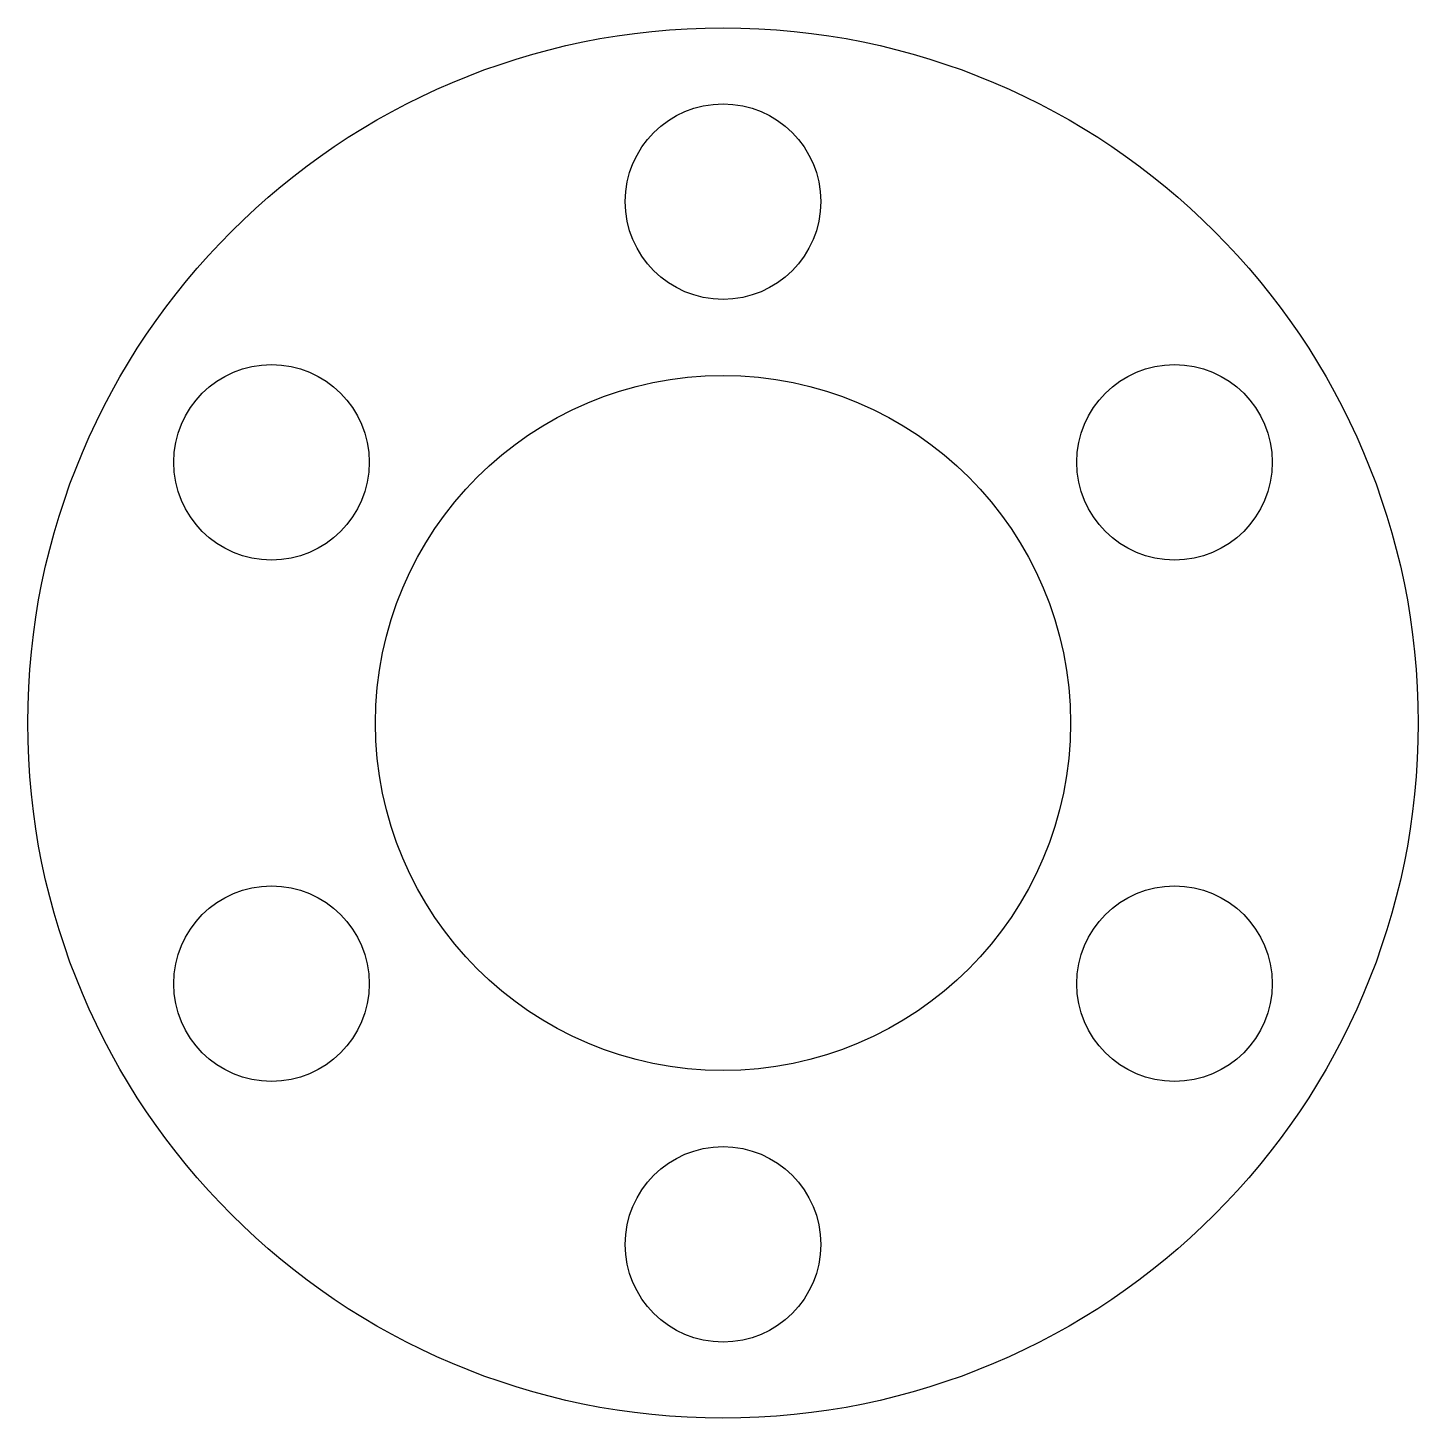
# Model space of a CAD drawing. Header units: millimetres. Extents: x -16 to 16, y -16 to 16.
import ezdxf

# ---------------------------------------------------------------- set-up
doc = ezdxf.new("R2010")
doc.units = ezdxf.units.MM

msp = doc.modelspace()

# ---------------------------------------------------------------- linework, layer by layer
for centre, radius in [((0, 0), 16), ((0, 12), 2.25), ((-10.3923, 6), 2.25), ((0, 0), 8), ((10.3923, 6), 2.25), ((-10.3923, -6), 2.25), ((10.3923, -6), 2.25), ((0, -12), 2.25)]:
    msp.add_circle(centre, radius)

doc.saveas('drawing.dxf')
